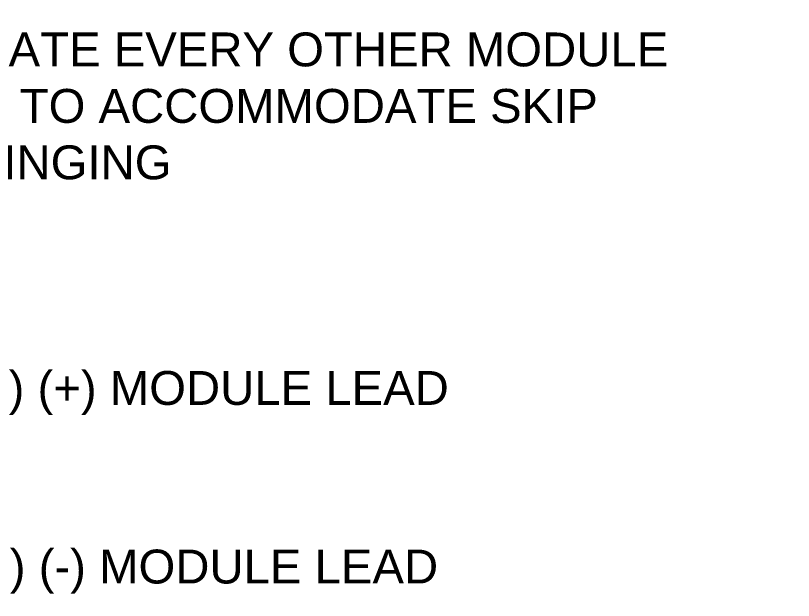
# Model space of a CAD drawing. Header units: feet. Extents: x -13743 to 68376, y -48 to 67763.
# Drawn here: x 5722.8 to 6182.3, y 66090.6 to 66435.9 of the extents above; entities that cross this region are included whole.
import ezdxf
from ezdxf import colors
from ezdxf.entities.mleader import LeaderData, LeaderLine
from ezdxf.math import Vec2, Vec3

# ---------------------------------------------------------------- set-up
doc = ezdxf.new("R2010")
doc.units = ezdxf.units.FT
doc.header["$MEASUREMENT"] = 0
doc.layers.add('G-ANNO-TEXT', color=1, linetype='Continuous')
doc.styles.add('NEI-A', font='arial.ttf')

msp = doc.modelspace()

# ---------------------------------------------------------------- leaders
at = {"layer": 'G-ANNO-TEXT'}
ml = msp.add_multileader_mtext('Standard', dxfattribs=at)
ml.set_content('ROTATE EVERY OTHER MODULE 180%%D TO ACCOMMODATE SKIP STRINGING', color=256, style='NEI-A')
ml.set_leader_properties()
ml.build(insert=Vec2(0, 0))
ml.multileader.update_dxf_attribs({"dogleg_length": 0.36, "arrow_head_size": 22.51})
ctx = ml.context
ctx.base_point, ctx.char_height, ctx.arrow_head_size, ctx.landing_gap_size, ctx.plane_origin = Vec3(5636.67, 66415.7, -22.9), 20, 22.51, 23.05, Vec3(12015.17, 60466.07, -22.9)
notes = []
notes.append((ctx, [(0, (1, 1, 0), (5590.57, 66415.7, -22.9), (1, 0), 46.1, [(1, [(5504.63, 66356.45, -22.9)], 0, [])])]))
ctx.mtext.insert, ctx.mtext.width, ctx.mtext.flow_direction = Vec3(5659.72, 66425.87, -22.9), 512.5465, 5
ctx.mtext.has_bg_fill, ctx.mtext.bg_color, ctx.mtext.bg_scale_factor, ctx.mtext.bg_transparency, ctx.mtext.use_window_bg_color = 1, -1073741824, 1.5, 0, 1
ml = msp.add_multileader_mtext('Standard', dxfattribs=at)
ml.set_content('(TYP.) (+) MODULE LEAD', color=256, style='NEI-A')
ml.set_leader_properties()
ml.build(insert=Vec2(0, 0))
ml.multileader.update_dxf_attribs({"dogleg_length": 0.36, "arrow_head_size": 22.51})
ctx = ml.context
ctx.base_point, ctx.char_height, ctx.arrow_head_size, ctx.landing_gap_size, ctx.plane_origin = Vec3(5624.28, 66213.07, -22.9), 20, 22.51, 23.05, Vec3(12002.78, 60212.7, -22.9)
notes.append((ctx, [(0, (1, 1, 0), (5578.18, 66213.07, -22.9), (1, 0), 46.1, [(1, [(5488.58, 66176.32, -22.9)], 0, [])])]))
ctx.mtext.insert, ctx.mtext.width, ctx.mtext.flow_direction = Vec3(5647.33, 66226.01, -22.9), 401.7571, 5
ctx.mtext.has_bg_fill, ctx.mtext.bg_color, ctx.mtext.bg_scale_factor, ctx.mtext.bg_transparency, ctx.mtext.use_window_bg_color = 1, -1073741824, 1.5, 0, 1
ml = msp.add_multileader_mtext('Standard', dxfattribs=at)
ml.set_content('(TYP.) (-) MODULE LEAD', color=256, style='NEI-A')
ml.set_leader_properties()
ml.build(insert=Vec2(0, 0))
ml.multileader.update_dxf_attribs({"dogleg_length": 0.36, "arrow_head_size": 22.51})
ctx = ml.context
ctx.base_point, ctx.char_height, ctx.arrow_head_size, ctx.landing_gap_size, ctx.plane_origin = Vec3(5624.98, 66107.62, -22.9), 20, 22.51, 23.05, Vec3(12004.16, 60146.52, -22.9)
notes.append((ctx, [(0, (1, 1, 0), (5578.88, 66107.62, -22.9), (1, 0), 46.1, [(1, [(5489.95, 66108.84, -22.9)], 0, [])])]))
ctx.mtext.insert, ctx.mtext.width, ctx.mtext.flow_direction = Vec3(5648.03, 66120.56, -22.9), 401.7571, 5
ctx.mtext.has_bg_fill, ctx.mtext.bg_color, ctx.mtext.bg_scale_factor, ctx.mtext.bg_transparency, ctx.mtext.use_window_bg_color = 1, -1073741824, 1.5, 0, 1
for ctx, leaders in notes:
    for number, flags, end, landing, length, lines in leaders:
        leader = LeaderData()
        leader.index, (leader.has_last_leader_line, leader.has_dogleg_vector, leader.attachment_direction) = number, flags
        leader.last_leader_point, leader.dogleg_vector, leader.dogleg_length = Vec3(end), Vec3(landing), length
        for number, points, colour, breaks in lines:
            line = LeaderLine()
            line.index, line.vertices, line.color, line.breaks = number, Vec3.list(points), colors.encode_raw_color(colour), breaks
            leader.lines.append(line)
        ctx.leaders.append(leader)

doc.saveas('drawing.dxf')
